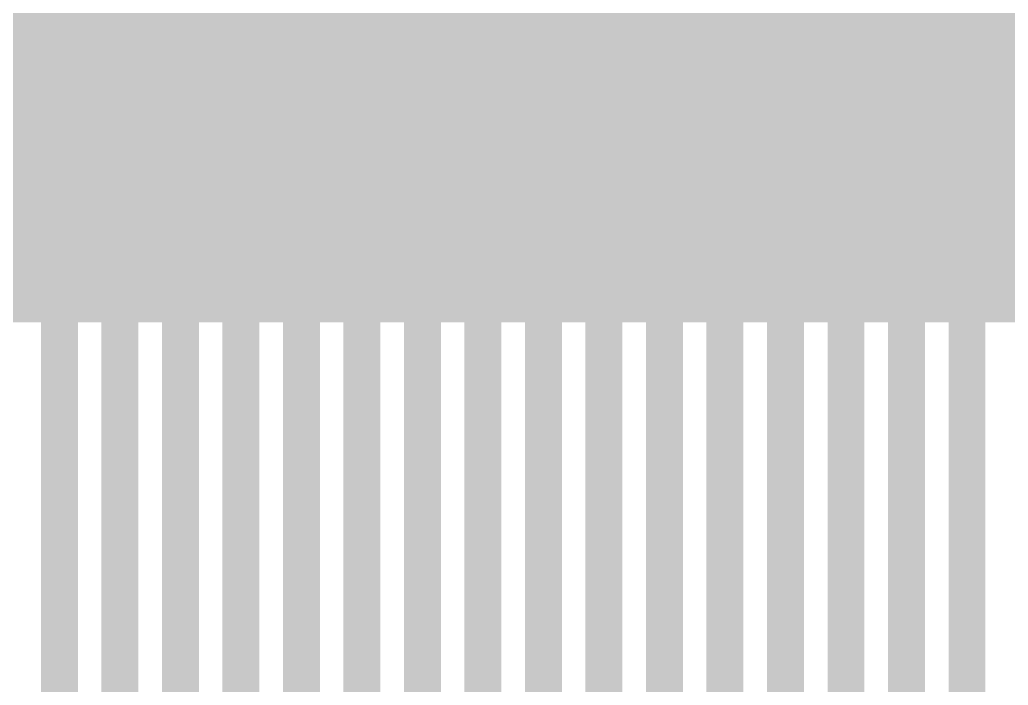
# Model space of a CAD drawing. Header units: inches. Extents: x -4.2 to 12.6, y -6.1 to 3.
# Drawn here: x 0.1053 to 0.4269, y -0.2877 to -0.071 of the extents above; entities that cross this region are included whole.
import ezdxf

# ---------------------------------------------------------------- set-up
doc = ezdxf.new("R2010")
doc.units = ezdxf.units.IN
doc.header["$MEASUREMENT"] = 0
for name, color, linetype in [('Bottom Paste', 16, 'Continuous'), ('Flex_Ribbon Bottom Coverlay', 6, 'Continuous'), ('Flex_Ribbon Top Overlay', 2, 'Continuous'), ('Top Layer', 1, 'Continuous'), ('Top Paste', 8, 'Continuous'), ('Top Solder', 216, 'Continuous')]:
    doc.layers.add(name, color=color, linetype=linetype)

# ---------------------------------------------------------------- blocks, each defined once
blk = doc.blocks.new('32_____R______P_____TOP_CONNECTION__1')
at = {"layer": 'Bottom Paste'}
for points in [[(-0.2125983, 0.07874025), (-0.2007873, 0.07874025), (-0.2007873, -0.07874005), (-0.2125983, -0.07874005)], [(-0.1929133, 0.07874025), (-0.1811023, 0.07874025), (-0.1811023, -0.07874005), (-0.1929133, -0.07874005)], [(-0.1732282, 0.07874025), (-0.1614172, 0.07874025), (-0.1614172, -0.07874005), (-0.1732282, -0.07874005)], [(-0.1535432, 0.07874025), (-0.1417322, 0.07874025), (-0.1417322, -0.07874005), (-0.1535432, -0.07874005)], [(-0.1338581, 0.07874025), (-0.1220471, 0.07874025), (-0.1220471, -0.07874005), (-0.1338581, -0.07874005)], [(-0.1141731, 0.07874025), (-0.1023621, 0.07874025), (-0.1023621, -0.07874005), (-0.1141731, -0.07874005)], [(-0.0944881, 0.07874025), (-0.0826771, 0.07874025), (-0.0826771, -0.07874005), (-0.0944881, -0.07874005)], [(-0.074803, 0.07874025), (-0.062992, 0.07874025), (-0.062992, -0.07874005), (-0.074803, -0.07874005)], [(-0.055118, 0.07874025), (-0.043307, 0.07874025), (-0.043307, -0.07874005), (-0.055118, -0.07874005)], [(-0.0354329, 0.07874025), (-0.0236219, 0.07874025), (-0.0236219, -0.07874005), (-0.0354329, -0.07874005)], [(-0.0157479, 0.07874025), (-0.0039369, 0.07874025), (-0.0039369, -0.07874005), (-0.0157479, -0.07874005)], [(0.0039371, 0.07874025), (0.0157481, 0.07874025), (0.0157481, -0.07874005), (0.0039371, -0.07874005)], [(0.0236222, 0.07874025), (0.0354332, 0.07874025), (0.0354332, -0.07874005), (0.0236222, -0.07874005)], [(0.0433072, 0.07874025), (0.0551182, 0.07874025), (0.0551182, -0.07874005), (0.0433072, -0.07874005)], [(0.0629923, 0.07874025), (0.0748033, 0.07874025), (0.0748033, -0.07874005), (0.0629923, -0.07874005)], [(0.0826773, 0.07874025), (0.0944883, 0.07874025), (0.0944883, -0.07874005), (0.0826773, -0.07874005)]]:
    blk.add_hatch(color=16, dxfattribs=at).paths.add_polyline_path(points)
at = {"layer": 'Flex_Ribbon Bottom Coverlay'}
for points in [[(-0.2362833, 0.08274025), (-0.2164723, 0.08274025), (-0.2164723, -0.08274005), (-0.2362833, -0.08274005)], [(-0.2362833, 0.08274025), (-0.2164723, 0.08274025), (-0.2164723, -0.08274005), (-0.2362833, -0.08274005)], [(-0.2165983, 0.08274025), (-0.1967873, 0.08274025), (-0.1967873, -0.08274005), (-0.2165983, -0.08274005)], [(-0.2165983, 0.08274025), (-0.1967873, 0.08274025), (-0.1967873, -0.08274005), (-0.2165983, -0.08274005)], [(-0.1969133, 0.08274025), (-0.1771023, 0.08274025), (-0.1771023, -0.08274005), (-0.1969133, -0.08274005)], [(-0.1969133, 0.08274025), (-0.1771023, 0.08274025), (-0.1771023, -0.08274005), (-0.1969133, -0.08274005)], [(-0.1772282, 0.08274025), (-0.1574172, 0.08274025), (-0.1574172, -0.08274005), (-0.1772282, -0.08274005)], [(-0.1772282, 0.08274025), (-0.1574172, 0.08274025), (-0.1574172, -0.08274005), (-0.1772282, -0.08274005)], [(-0.1575432, 0.08274025), (-0.1377322, 0.08274025), (-0.1377322, -0.08274005), (-0.1575432, -0.08274005)], [(-0.1575432, 0.08274025), (-0.1377322, 0.08274025), (-0.1377322, -0.08274005), (-0.1575432, -0.08274005)], [(-0.1378581, 0.08274025), (-0.1180471, 0.08274025), (-0.1180471, -0.08274005), (-0.1378581, -0.08274005)], [(-0.1378581, 0.08274025), (-0.1180471, 0.08274025), (-0.1180471, -0.08274005), (-0.1378581, -0.08274005)], [(-0.1181731, 0.08274025), (-0.0983621, 0.08274025), (-0.0983621, -0.08274005), (-0.1181731, -0.08274005)], [(-0.1181731, 0.08274025), (-0.0983621, 0.08274025), (-0.0983621, -0.08274005), (-0.1181731, -0.08274005)], [(-0.0984881, 0.08274025), (-0.0786771, 0.08274025), (-0.0786771, -0.08274005), (-0.0984881, -0.08274005)], [(-0.0984881, 0.08274025), (-0.0786771, 0.08274025), (-0.0786771, -0.08274005), (-0.0984881, -0.08274005)], [(-0.078803, 0.08274025), (-0.058992, 0.08274025), (-0.058992, -0.08274005), (-0.078803, -0.08274005)], [(-0.078803, 0.08274025), (-0.058992, 0.08274025), (-0.058992, -0.08274005), (-0.078803, -0.08274005)], [(-0.059118, 0.08274025), (-0.039307, 0.08274025), (-0.039307, -0.08274005), (-0.059118, -0.08274005)], [(-0.059118, 0.08274025), (-0.039307, 0.08274025), (-0.039307, -0.08274005), (-0.059118, -0.08274005)], [(-0.0394329, 0.08274025), (-0.0196219, 0.08274025), (-0.0196219, -0.08274005), (-0.0394329, -0.08274005)], [(-0.0394329, 0.08274025), (-0.0196219, 0.08274025), (-0.0196219, -0.08274005), (-0.0394329, -0.08274005)], [(-0.0197479, 0.08274025), (6.31e-05, 0.08274025), (6.31e-05, -0.08274005), (-0.0197479, -0.08274005)], [(-0.0197479, 0.08274025), (6.31e-05, 0.08274025), (6.31e-05, -0.08274005), (-0.0197479, -0.08274005)], [(-6.29e-05, 0.08274025), (0.0197481, 0.08274025), (0.0197481, -0.08274005), (-6.29e-05, -0.08274005)], [(-6.29e-05, 0.08274025), (0.0197481, 0.08274025), (0.0197481, -0.08274005), (-6.29e-05, -0.08274005)], [(0.0196222, 0.08274025), (0.0394332, 0.08274025), (0.0394332, -0.08274005), (0.0196222, -0.08274005)], [(0.0196222, 0.08274025), (0.0394332, 0.08274025), (0.0394332, -0.08274005), (0.0196222, -0.08274005)], [(0.0393072, 0.08274025), (0.0591182, 0.08274025), (0.0591182, -0.08274005), (0.0393072, -0.08274005)], [(0.0393072, 0.08274025), (0.0591182, 0.08274025), (0.0591182, -0.08274005), (0.0393072, -0.08274005)], [(0.0589923, 0.08274025), (0.0788033, 0.08274025), (0.0788033, -0.08274005), (0.0589923, -0.08274005)], [(0.0589923, 0.08274025), (0.0788033, 0.08274025), (0.0788033, -0.08274005), (0.0589923, -0.08274005)], [(0.0786773, 0.08274025), (0.0984883, 0.08274025), (0.0984883, -0.08274005), (0.0786773, -0.08274005)], [(0.0786773, 0.08274025), (0.0984883, 0.08274025), (0.0984883, -0.08274005), (0.0786773, -0.08274005)], [(0.0983623, 0.08274025), (0.1181733, 0.08274025), (0.1181733, -0.08274005), (0.0983623, -0.08274005)], [(0.0983623, 0.08274025), (0.1181733, 0.08274025), (0.1181733, -0.08274005), (0.0983623, -0.08274005)]]:
    blk.add_hatch(color=6, dxfattribs=at).paths.add_polyline_path(points)
at = {"layer": 'Top Layer'}
for points in [[(-0.2125983, 0.07874025), (-0.2007873, 0.07874025), (-0.2007873, -0.07874005), (-0.2125983, -0.07874005)], [(-0.1929133, 0.07874025), (-0.1811023, 0.07874025), (-0.1811023, -0.07874005), (-0.1929133, -0.07874005)], [(-0.1732282, 0.07874025), (-0.1614172, 0.07874025), (-0.1614172, -0.07874005), (-0.1732282, -0.07874005)], [(-0.1535432, 0.07874025), (-0.1417322, 0.07874025), (-0.1417322, -0.07874005), (-0.1535432, -0.07874005)], [(-0.1338581, 0.07874025), (-0.1220471, 0.07874025), (-0.1220471, -0.07874005), (-0.1338581, -0.07874005)], [(-0.1141731, 0.07874025), (-0.1023621, 0.07874025), (-0.1023621, -0.07874005), (-0.1141731, -0.07874005)], [(-0.0944881, 0.07874025), (-0.0826771, 0.07874025), (-0.0826771, -0.07874005), (-0.0944881, -0.07874005)], [(-0.074803, 0.07874025), (-0.062992, 0.07874025), (-0.062992, -0.07874005), (-0.074803, -0.07874005)], [(-0.055118, 0.07874025), (-0.043307, 0.07874025), (-0.043307, -0.07874005), (-0.055118, -0.07874005)], [(-0.0354329, 0.07874025), (-0.0236219, 0.07874025), (-0.0236219, -0.07874005), (-0.0354329, -0.07874005)], [(-0.0157479, 0.07874025), (-0.0039369, 0.07874025), (-0.0039369, -0.07874005), (-0.0157479, -0.07874005)], [(0.0039371, 0.07874025), (0.0157481, 0.07874025), (0.0157481, -0.07874005), (0.0039371, -0.07874005)], [(0.0236222, 0.07874025), (0.0354332, 0.07874025), (0.0354332, -0.07874005), (0.0236222, -0.07874005)], [(0.0433072, 0.07874025), (0.0551182, 0.07874025), (0.0551182, -0.07874005), (0.0433072, -0.07874005)], [(0.0629923, 0.07874025), (0.0748033, 0.07874025), (0.0748033, -0.07874005), (0.0629923, -0.07874005)], [(0.0826773, 0.07874025), (0.0944883, 0.07874025), (0.0944883, -0.07874005), (0.0826773, -0.07874005)]]:
    blk.add_hatch(color=1, dxfattribs=at).paths.add_polyline_path(points)
at = {"layer": 'Top Paste'}
for points in [[(-0.2125983, 0.07874025), (-0.2007873, 0.07874025), (-0.2007873, -0.07874005), (-0.2125983, -0.07874005)], [(-0.1929133, 0.07874025), (-0.1811023, 0.07874025), (-0.1811023, -0.07874005), (-0.1929133, -0.07874005)], [(-0.1732282, 0.07874025), (-0.1614172, 0.07874025), (-0.1614172, -0.07874005), (-0.1732282, -0.07874005)], [(-0.1535432, 0.07874025), (-0.1417322, 0.07874025), (-0.1417322, -0.07874005), (-0.1535432, -0.07874005)], [(-0.1338581, 0.07874025), (-0.1220471, 0.07874025), (-0.1220471, -0.07874005), (-0.1338581, -0.07874005)], [(-0.1141731, 0.07874025), (-0.1023621, 0.07874025), (-0.1023621, -0.07874005), (-0.1141731, -0.07874005)], [(-0.0944881, 0.07874025), (-0.0826771, 0.07874025), (-0.0826771, -0.07874005), (-0.0944881, -0.07874005)], [(-0.074803, 0.07874025), (-0.062992, 0.07874025), (-0.062992, -0.07874005), (-0.074803, -0.07874005)], [(-0.055118, 0.07874025), (-0.043307, 0.07874025), (-0.043307, -0.07874005), (-0.055118, -0.07874005)], [(-0.0354329, 0.07874025), (-0.0236219, 0.07874025), (-0.0236219, -0.07874005), (-0.0354329, -0.07874005)], [(-0.0157479, 0.07874025), (-0.0039369, 0.07874025), (-0.0039369, -0.07874005), (-0.0157479, -0.07874005)], [(0.0039371, 0.07874025), (0.0157481, 0.07874025), (0.0157481, -0.07874005), (0.0039371, -0.07874005)], [(0.0236222, 0.07874025), (0.0354332, 0.07874025), (0.0354332, -0.07874005), (0.0236222, -0.07874005)], [(0.0433072, 0.07874025), (0.0551182, 0.07874025), (0.0551182, -0.07874005), (0.0433072, -0.07874005)], [(0.0629923, 0.07874025), (0.0748033, 0.07874025), (0.0748033, -0.07874005), (0.0629923, -0.07874005)], [(0.0826773, 0.07874025), (0.0944883, 0.07874025), (0.0944883, -0.07874005), (0.0826773, -0.07874005)]]:
    blk.add_hatch(color=8, dxfattribs=at).paths.add_polyline_path(points)
at = {"layer": 'Top Solder'}
for points in [[(-0.2362833, 0.08274025), (-0.2164723, 0.08274025), (-0.2164723, -0.08274005), (-0.2362833, -0.08274005)], [(-0.2362833, 0.08274025), (-0.2164723, 0.08274025), (-0.2164723, -0.08274005), (-0.2362833, -0.08274005)], [(-0.2165983, 0.08274025), (-0.1967873, 0.08274025), (-0.1967873, -0.08274005), (-0.2165983, -0.08274005)], [(-0.2165983, 0.08274025), (-0.1967873, 0.08274025), (-0.1967873, -0.08274005), (-0.2165983, -0.08274005)], [(-0.1969133, 0.08274025), (-0.1771023, 0.08274025), (-0.1771023, -0.08274005), (-0.1969133, -0.08274005)], [(-0.1969133, 0.08274025), (-0.1771023, 0.08274025), (-0.1771023, -0.08274005), (-0.1969133, -0.08274005)], [(-0.1772282, 0.08274025), (-0.1574172, 0.08274025), (-0.1574172, -0.08274005), (-0.1772282, -0.08274005)], [(-0.1772282, 0.08274025), (-0.1574172, 0.08274025), (-0.1574172, -0.08274005), (-0.1772282, -0.08274005)], [(-0.1575432, 0.08274025), (-0.1377322, 0.08274025), (-0.1377322, -0.08274005), (-0.1575432, -0.08274005)], [(-0.1575432, 0.08274025), (-0.1377322, 0.08274025), (-0.1377322, -0.08274005), (-0.1575432, -0.08274005)], [(-0.1378581, 0.08274025), (-0.1180471, 0.08274025), (-0.1180471, -0.08274005), (-0.1378581, -0.08274005)], [(-0.1378581, 0.08274025), (-0.1180471, 0.08274025), (-0.1180471, -0.08274005), (-0.1378581, -0.08274005)], [(-0.1181731, 0.08274025), (-0.0983621, 0.08274025), (-0.0983621, -0.08274005), (-0.1181731, -0.08274005)], [(-0.1181731, 0.08274025), (-0.0983621, 0.08274025), (-0.0983621, -0.08274005), (-0.1181731, -0.08274005)], [(-0.0984881, 0.08274025), (-0.0786771, 0.08274025), (-0.0786771, -0.08274005), (-0.0984881, -0.08274005)], [(-0.0984881, 0.08274025), (-0.0786771, 0.08274025), (-0.0786771, -0.08274005), (-0.0984881, -0.08274005)], [(-0.078803, 0.08274025), (-0.058992, 0.08274025), (-0.058992, -0.08274005), (-0.078803, -0.08274005)], [(-0.078803, 0.08274025), (-0.058992, 0.08274025), (-0.058992, -0.08274005), (-0.078803, -0.08274005)], [(-0.059118, 0.08274025), (-0.039307, 0.08274025), (-0.039307, -0.08274005), (-0.059118, -0.08274005)], [(-0.059118, 0.08274025), (-0.039307, 0.08274025), (-0.039307, -0.08274005), (-0.059118, -0.08274005)], [(-0.0394329, 0.08274025), (-0.0196219, 0.08274025), (-0.0196219, -0.08274005), (-0.0394329, -0.08274005)], [(-0.0394329, 0.08274025), (-0.0196219, 0.08274025), (-0.0196219, -0.08274005), (-0.0394329, -0.08274005)], [(-0.0197479, 0.08274025), (6.31e-05, 0.08274025), (6.31e-05, -0.08274005), (-0.0197479, -0.08274005)], [(-0.0197479, 0.08274025), (6.31e-05, 0.08274025), (6.31e-05, -0.08274005), (-0.0197479, -0.08274005)], [(-6.29e-05, 0.08274025), (0.0197481, 0.08274025), (0.0197481, -0.08274005), (-6.29e-05, -0.08274005)], [(-6.29e-05, 0.08274025), (0.0197481, 0.08274025), (0.0197481, -0.08274005), (-6.29e-05, -0.08274005)], [(0.0196222, 0.08274025), (0.0394332, 0.08274025), (0.0394332, -0.08274005), (0.0196222, -0.08274005)], [(0.0196222, 0.08274025), (0.0394332, 0.08274025), (0.0394332, -0.08274005), (0.0196222, -0.08274005)], [(0.0393072, 0.08274025), (0.0591182, 0.08274025), (0.0591182, -0.08274005), (0.0393072, -0.08274005)], [(0.0393072, 0.08274025), (0.0591182, 0.08274025), (0.0591182, -0.08274005), (0.0393072, -0.08274005)], [(0.0589923, 0.08274025), (0.0788033, 0.08274025), (0.0788033, -0.08274005), (0.0589923, -0.08274005)], [(0.0589923, 0.08274025), (0.0788033, 0.08274025), (0.0788033, -0.08274005), (0.0589923, -0.08274005)], [(0.0786773, 0.08274025), (0.0984883, 0.08274025), (0.0984883, -0.08274005), (0.0786773, -0.08274005)], [(0.0786773, 0.08274025), (0.0984883, 0.08274025), (0.0984883, -0.08274005), (0.0786773, -0.08274005)], [(0.0983623, 0.08274025), (0.1181733, 0.08274025), (0.1181733, -0.08274005), (0.0983623, -0.08274005)], [(0.0983623, 0.08274025), (0.1181733, 0.08274025), (0.1181733, -0.08274005), (0.0983623, -0.08274005)]]:
    blk.add_hatch(color=216, dxfattribs=at).paths.add_polyline_path(points)
at = {"layer": 'Flex_Ribbon Top Overlay'}
for points in [[(-0.3166928, -0.0839999, 0.005, 0.005, 0), (0.316693, -0.0839999, 0.005, 0.005, 0)], [(-0.3166928, -0.0839999, 0.005, 0.005, 0), (-0.195118, -0.0839999, 0.005, 0.005, 0)]]:
    blk.add_lwpolyline(points, format="xyseb", dxfattribs=at)
blk.add_lwpolyline([(-0.196368, -0.0839999, 0.0025, 0.0025, 1), (-0.193868, -0.0839999, 0.0025, 0.0025, 1)], format="xyseb", close=True, dxfattribs=at)

msp = doc.modelspace()

# ---------------------------------------------------------------- linework, layer by layer
at = {"layer": 'Top Layer'}
for points in [[(0.1181802, -0.2984392, 0.012, 0.012, 0), (0.1181802, -0.0830129, 0.012, 0.012, 0)], [(0.1378652, -0.3065576, 0.012, 0.012, 0), (0.1378652, -0.0830129, 0.012, 0.012, 0)], [(0.1575503, -0.3196229, 0.012, 0.012, 0), (0.1575503, -0.0830129, 0.012, 0.012, 0)], [(0.1772353, -0.3308912, 0.012, 0.012, 0), (0.1772353, -0.0830129, 0.012, 0.012, 0)], [(0.1969204, -0.3363011, 0.012, 0.012, 0), (0.1969204, -0.0830129, 0.012, 0.012, 0)], [(0.2166054, -0.3472814, 0.012, 0.012, 0), (0.2166054, -0.0830129, 0.012, 0.012, 0)], [(0.2362904, -0.3522239, 0.012, 0.012, 0), (0.2362904, -0.0830129, 0.012, 0.012, 0)], [(0.2559755, -0.3799962, 0.012, 0.012, 0), (0.2559755, -0.0830129, 0.012, 0.012, 0)], [(0.2756605, -0.3948772, 0.012, 0.012, 0), (0.2756605, -0.0830129, 0.012, 0.012, 0)], [(0.2953456, -0.4036643, 0.012, 0.012, 0), (0.2953456, -0.0830129, 0.012, 0.012, 0)], [(0.3150306, -0.4066428, 0.012, 0.012, 0), (0.3150306, -0.0830129, 0.012, 0.012, 0)], [(0.3347156, -0.4108984, 0.012, 0.012, 0), (0.3347156, -0.0830129, 0.012, 0.012, 0)], [(0.3544007, -0.4103176, 0.012, 0.012, 0), (0.3544007, -0.0830129, 0.012, 0.012, 0)], [(0.3740857, -0.3972753, 0.012, 0.012, 0), (0.3740857, -0.0830129, 0.012, 0.012, 0)], [(0.3937708, -0.388031, 0.012, 0.012, 0), (0.3937708, -0.0830129, 0.012, 0.012, 0)], [(0.4134558, -0.3802602, 0.012, 0.012, 0), (0.4134558, -0.0830129, 0.012, 0.012, 0)]]:
    msp.add_lwpolyline(points, format="xyseb", dxfattribs=at)
for points in [[(0.1151802, -0.0830129, 0.006, 0.006, 1), (0.1211802, -0.0830129, 0.006, 0.006, 1)], [(0.1348652, -0.0830129, 0.006, 0.006, 1), (0.1408652, -0.0830129, 0.006, 0.006, 1)], [(0.1545503, -0.0830129, 0.006, 0.006, 1), (0.1605503, -0.0830129, 0.006, 0.006, 1)], [(0.1742353, -0.0830129, 0.006, 0.006, 1), (0.1802353, -0.0830129, 0.006, 0.006, 1)], [(0.1939204, -0.0830129, 0.006, 0.006, 1), (0.1999204, -0.0830129, 0.006, 0.006, 1)], [(0.2136054, -0.0830129, 0.006, 0.006, 1), (0.2196054, -0.0830129, 0.006, 0.006, 1)], [(0.2332904, -0.0830129, 0.006, 0.006, 1), (0.2392904, -0.0830129, 0.006, 0.006, 1)], [(0.2529755, -0.0830129, 0.006, 0.006, 1), (0.2589755, -0.0830129, 0.006, 0.006, 1)], [(0.2726605, -0.0830129, 0.006, 0.006, 1), (0.2786605, -0.0830129, 0.006, 0.006, 1)], [(0.2923456, -0.0830129, 0.006, 0.006, 1), (0.2983456, -0.0830129, 0.006, 0.006, 1)], [(0.3120306, -0.0830129, 0.006, 0.006, 1), (0.3180306, -0.0830129, 0.006, 0.006, 1)], [(0.3317156, -0.0830129, 0.006, 0.006, 1), (0.3377156, -0.0830129, 0.006, 0.006, 1)], [(0.3514007, -0.0830129, 0.006, 0.006, 1), (0.3574007, -0.0830129, 0.006, 0.006, 1)], [(0.3710857, -0.0830129, 0.006, 0.006, 1), (0.3770857, -0.0830129, 0.006, 0.006, 1)], [(0.3907708, -0.0830129, 0.006, 0.006, 1), (0.3967708, -0.0830129, 0.006, 0.006, 1)], [(0.4104558, -0.0830129, 0.006, 0.006, 1), (0.4164558, -0.0830129, 0.006, 0.006, 1)]]:
    msp.add_lwpolyline(points, format="xyseb", close=True, dxfattribs=at)

# ---------------------------------------------------------------- block references
msp.add_blockref('32_____R______P_____TOP_CONNECTION__1', (0.324873, -0.083013))

doc.saveas('drawing.dxf')
